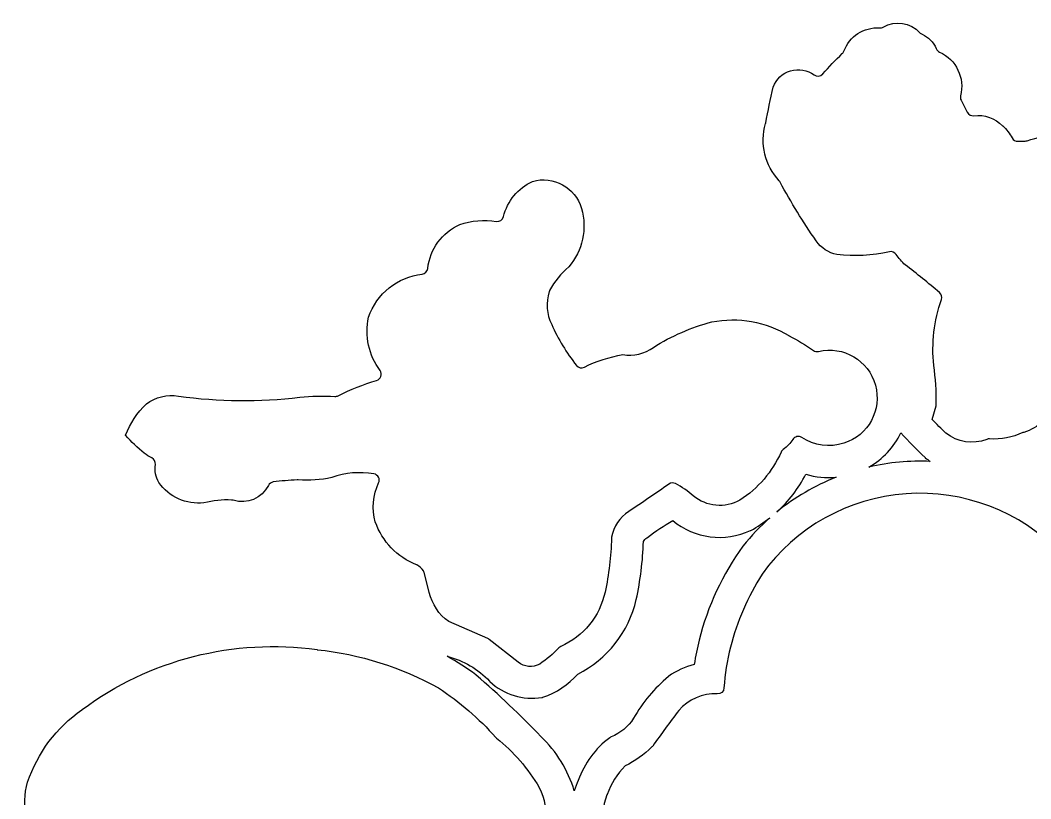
# Model space of a CAD drawing. Header units: millimetres. Extents: x -1956 to 3160, y -604 to 586.
# Drawn here: x 2463.1 to 2620.6, y -272.5 to -151.1 of the extents above; entities that cross this region are included whole.
import ezdxf

# ---------------------------------------------------------------- set-up
doc = ezdxf.new("R2010")
doc.units = ezdxf.units.MM
doc.header["$MEASUREMENT"] = 0
doc.layers.add('layer 2', color=7, linetype='Continuous')

msp = doc.modelspace()

# ---------------------------------------------------------------- linework, layer by layer
at = {"layer": 'layer 2', "color": 18, "lineweight": 30}
for points, knots in [([(2625.8367, -210.2875), (2628.9677, -211.2351), (2632.0213, -212.4232), (2634.9695, -213.8407), (2635.027, -213.8684), (2635.0818, -213.9015), (2635.133, -213.9396), (2641.1303, -218.4002), (2646.1369, -224.0607), (2649.8326, -230.5574), (2651.6823, -233.6125), (2653.9235, -236.4117), (2656.5001, -238.8848), (2656.5075, -238.8918), (2656.5147, -238.899), (2656.5219, -238.9063), (2657.8484, -240.2598), (2659.6956, -240.9708), (2661.5872, -240.8546), (2661.6171, -240.8527), (2661.647, -240.8523), (2661.6769, -240.8531), (2663.5179, -240.9025), (2665.2527, -239.9931), (2666.2594, -238.4509), (2667.2662, -236.9087), (2667.4082, -234.9706), (2666.6221, -233.3051), (2666.4665, -232.9756), (2666.5026, -232.5876), (2666.7163, -232.2925), (2666.93, -231.9974), (2667.2916, -231.8426), (2667.6532, -231.8878), (2667.6532, -231.8878), (2668.3002, -231.9699), (2668.3002, -231.9699), (2669.2705, -231.1712), (2670.0914, -230.2072), (2670.7253, -229.1221), (2671.5206, -227.3529), (2671.4966, -225.3232), (2670.6596, -223.5734), (2669.8227, -221.8235), (2668.2689, -220.5339), (2666.3924, -220.0426), (2666.0524, -219.9534), (2665.7842, -219.6918), (2665.6862, -219.3542), (2664.7382, -216.0954), (2661.4547, -214.1082), (2658.1296, -214.788), (2657.7637, -214.8627), (2657.3864, -214.7268), (2657.1517, -214.4363), (2655.5277, -212.4249), (2653.8348, -210.4703), (2652.0759, -208.5757), (2652.0626, -208.5613), (2652.0496, -208.5465), (2652.0371, -208.5313), (2649.6203, -205.5995), (2646.2653, -203.5957), (2642.5377, -202.8595), (2642.5108, -202.8542), (2642.484, -202.8477), (2642.4576, -202.8402), (2641.4747, -202.5603), (2640.6775, -201.8382), (2640.3012, -200.888), (2638.7634, -197.5129), (2636.9052, -194.2939), (2634.7513, -191.2744), (2634.5319, -190.9669), (2634.5047, -190.5616), (2634.6808, -190.2274), (2635.2017, -189.239), (2635.8262, -188.3086), (2636.5435, -187.452), (2637.7182, -185.7922), (2638.2227, -183.7515), (2637.9559, -181.7356), (2637.9019, -181.329), (2638.1025, -180.9303), (2638.4609, -180.7307), (2639.6165, -180.0876), (2640.6705, -179.2776), (2641.5893, -178.3265), (2641.8059, -178.1023), (2642.1149, -177.9919), (2642.4245, -178.028), (2644.8619, -178.3117), (2647.1643, -176.8564), (2647.9495, -174.5316), (2648.5898, -172.0919), (2647.2079, -169.5807), (2644.8023, -168.8222), (2644.7967, -168.8204), (2644.7911, -168.8185), (2644.7855, -168.8167), (2642.6894, -168.1134), (2640.4623, -167.8935), (2638.2693, -168.1737), (2638.1289, -168.1916), (2637.9862, -168.1795), (2637.8507, -168.1382), (2635.3156, -167.3647), (2632.6164, -167.3136), (2630.054, -167.9913), (2629.9907, -168.008), (2629.926, -168.0185), (2629.8606, -168.0226), (2626.5254, -168.2306), (2623.2295, -168.85), (2620.0465, -169.8673), (2619.9581, -169.8955), (2619.8663, -169.9113), (2619.7736, -169.9143), (2619.7736, -169.9143), (2618.6388, -169.95), (2618.6388, -169.95), (2618.2625, -169.962), (2617.9112, -169.7611), (2617.7302, -169.4309), (2617.3477, -168.7326), (2616.8544, -168.1011), (2616.2694, -167.561), (2616.2576, -167.5501), (2616.246, -167.5389), (2616.2347, -167.5274), (2615.064, -166.3373), (2613.4079, -165.7593), (2611.7511, -165.9639), (2611.3377, -166.0149), (2610.9358, -165.8038), (2610.7426, -165.4349), (2610.7426, -165.4349), (2609.7643, -163.5646), (2609.7643, -163.5646), (2609.6499, -163.3459), (2609.6205, -163.0925), (2609.6816, -162.8533), (2610.3882, -160.0861), (2609.0117, -157.2131), (2606.4099, -156.0353), (2606.1771, -155.9298), (2605.9935, -155.7391), (2605.8969, -155.5025), (2605.4837, -154.491), (2604.6873, -153.6848), (2603.6807, -153.2599), (2603.5501, -153.2048), (2603.4327, -153.1225), (2603.3363, -153.0185), (2601.8689, -151.4367), (2599.5073, -151.0748), (2597.6357, -152.1482), (2597.464, -152.2466), (2597.2668, -152.2918), (2597.0693, -152.2781), (2594.6164, -152.1088), (2592.3492, -153.5805), (2591.5095, -155.8914), (2591.4566, -156.0369), (2591.3705, -156.1681), (2591.2583, -156.2747), (2590.1923, -157.2869), (2589.1747, -158.3486), (2588.2087, -159.4566), (2587.8655, -159.8506), (2587.2759, -159.9131), (2586.857, -159.6009), (2585.8068, -158.8194), (2584.4484, -158.5816), (2583.1952, -158.96), (2581.942, -159.3384), (2580.9454, -160.2793), (2580.5033, -161.5114), (2580.0571, -163.361), (2579.6639, -165.2229), (2579.3243, -167.095), (2579.3184, -167.1276), (2579.3108, -167.16), (2579.3017, -167.1918), (2578.4004, -170.3413), (2579.2064, -173.73), (2581.4318, -176.1339), (2581.489, -176.1957), (2581.5382, -176.2645), (2581.5781, -176.3387), (2583.2729, -179.4832), (2585.1413, -182.5305), (2587.1751, -185.4671), (2587.9534, -186.5645), (2589.1103, -187.3337), (2590.4235, -187.6263), (2593.1557, -187.9289), (2595.9184, -187.778), (2598.6014, -187.1795), (2598.9998, -187.0905), (2599.4127, -187.2533), (2599.6437, -187.5899), (2600.0539, -188.1879), (2600.5319, -188.7361), (2601.0686, -189.2237), (2602.8913, -190.6034), (2604.6698, -192.0408), (2606.4012, -193.5335), (2606.7116, -193.801), (2606.8271, -194.2313), (2606.693, -194.6185), (2605.55, -197.9157), (2605.1456, -201.4224), (2605.5087, -204.8932), (2605.8034, -206.8995), (2605.9338, -208.9269), (2605.8987, -210.9545), (2605.8972, -211.0386), (2605.8852, -211.1221), (2605.8628, -211.2031), (2605.8628, -211.2031), (2605.2844, -213.3003), (2605.2844, -213.3003), (2605.9601, -214.0482), (2606.6688, -214.7655), (2607.4085, -215.4502), (2609.2051, -216.8979), (2611.6386, -217.2691), (2613.7841, -216.4204), (2613.9183, -216.3673), (2614.0625, -216.344), (2614.2066, -216.3519), (2615.995, -216.4501), (2617.7798, -216.1147), (2619.4103, -215.3736), (2619.4486, -215.3562), (2619.488, -215.3413), (2619.5282, -215.3288), (2621.7955, -214.6264), (2623.6538, -212.9908), (2624.6369, -210.8303), (2624.8441, -210.3746), (2625.3575, -210.1427), (2625.8367, -210.2875)], [0, 0, 0, 0, 0.01234568, 0.01234568, 0.01234568, 0.02469136, 0.02469136, 0.02469136, 0.03703704, 0.03703704, 0.03703704, 0.04938272, 0.04938272, 0.04938272, 0.0617284, 0.0617284, 0.0617284, 0.07407407, 0.07407407, 0.07407407, 0.08641975, 0.08641975, 0.08641975, 0.09876543, 0.09876543, 0.09876543, 0.11111111, 0.11111111, 0.11111111, 0.12345679, 0.12345679, 0.12345679, 0.13580247, 0.13580247, 0.13580247, 0.14814815, 0.14814815, 0.14814815, 0.16049383, 0.16049383, 0.16049383, 0.17283951, 0.17283951, 0.17283951, 0.18518519, 0.18518519, 0.18518519, 0.19753086, 0.19753086, 0.19753086, 0.20987654, 0.20987654, 0.20987654, 0.22222222, 0.22222222, 0.22222222, 0.2345679, 0.2345679, 0.2345679, 0.24691358, 0.24691358, 0.24691358, 0.25925926, 0.25925926, 0.25925926, 0.27160494, 0.27160494, 0.27160494, 0.28395062, 0.28395062, 0.28395062, 0.2962963, 0.2962963, 0.2962963, 0.30864198, 0.30864198, 0.30864198, 0.32098765, 0.32098765, 0.32098765, 0.33333333, 0.33333333, 0.33333333, 0.34567901, 0.34567901, 0.34567901, 0.35802469, 0.35802469, 0.35802469, 0.37037037, 0.37037037, 0.37037037, 0.38271605, 0.38271605, 0.38271605, 0.39506173, 0.39506173, 0.39506173, 0.40740741, 0.40740741, 0.40740741, 0.41975309, 0.41975309, 0.41975309, 0.43209877, 0.43209877, 0.43209877, 0.44444444, 0.44444444, 0.44444444, 0.45679012, 0.45679012, 0.45679012, 0.4691358, 0.4691358, 0.4691358, 0.48148148, 0.48148148, 0.48148148, 0.49382716, 0.49382716, 0.49382716, 0.50617284, 0.50617284, 0.50617284, 0.51851852, 0.51851852, 0.51851852, 0.5308642, 0.5308642, 0.5308642, 0.54320988, 0.54320988, 0.54320988, 0.55555556, 0.55555556, 0.55555556, 0.56790123, 0.56790123, 0.56790123, 0.58024691, 0.58024691, 0.58024691, 0.59259259, 0.59259259, 0.59259259, 0.60493827, 0.60493827, 0.60493827, 0.61728395, 0.61728395, 0.61728395, 0.62962963, 0.62962963, 0.62962963, 0.64197531, 0.64197531, 0.64197531, 0.65432099, 0.65432099, 0.65432099, 0.66666667, 0.66666667, 0.66666667, 0.67901235, 0.67901235, 0.67901235, 0.69135802, 0.69135802, 0.69135802, 0.7037037, 0.7037037, 0.7037037, 0.71604938, 0.71604938, 0.71604938, 0.72839506, 0.72839506, 0.72839506, 0.74074074, 0.74074074, 0.74074074, 0.75308642, 0.75308642, 0.75308642, 0.7654321, 0.7654321, 0.7654321, 0.77777778, 0.77777778, 0.77777778, 0.79012346, 0.79012346, 0.79012346, 0.80246914, 0.80246914, 0.80246914, 0.81481481, 0.81481481, 0.81481481, 0.82716049, 0.82716049, 0.82716049, 0.83950617, 0.83950617, 0.83950617, 0.85185185, 0.85185185, 0.85185185, 0.86419753, 0.86419753, 0.86419753, 0.87654321, 0.87654321, 0.87654321, 0.88888889, 0.88888889, 0.88888889, 0.90123457, 0.90123457, 0.90123457, 0.91358025, 0.91358025, 0.91358025, 0.92592593, 0.92592593, 0.92592593, 0.9382716, 0.9382716, 0.9382716, 0.95061728, 0.95061728, 0.95061728, 0.96296296, 0.96296296, 0.96296296, 0.97530864, 0.97530864, 0.97530864, 0.98765432, 0.98765432, 0.98765432, 1, 1, 1, 1]), ([(2484.1946, -220.3354), (2484.0678, -221.3074), (2484.2592, -222.2938), (2484.7406, -223.1477), (2486.3228, -225.4186), (2489.0206, -226.6379), (2491.7702, -226.3219), (2493.1791, -225.9688), (2494.6317, -225.8191), (2496.083, -225.8771), (2496.1723, -225.8807), (2496.2609, -225.8962), (2496.3461, -225.9234), (2498.4901, -226.6042), (2500.8086, -225.6242), (2501.8098, -223.6098), (2501.9591, -223.3097), (2502.2492, -223.1043), (2502.5818, -223.0629), (2503.8211, -222.9089), (2505.0656, -222.7995), (2506.3128, -222.735), (2506.3563, -222.7328), (2506.3999, -222.7334), (2506.4433, -222.7368), (2508.2025, -222.8759), (2509.972, -222.7601), (2511.698, -222.3927), (2513.7959, -221.6204), (2516.062, -221.4172), (2518.264, -221.8036), (2518.5701, -221.8569), (2518.834, -222.0497), (2518.9779, -222.3252), (2519.1218, -222.6006), (2519.1284, -222.9293), (2518.9974, -223.2111), (2518.1106, -225.1135), (2517.9257, -227.267), (2518.4761, -229.2925), (2519.5525, -232.3463), (2521.8946, -234.7841), (2524.9037, -235.9798), (2524.9199, -235.9862), (2524.9359, -235.993), (2524.9517, -236.0003), (2525.3804, -236.1972), (2525.7376, -236.5223), (2525.974, -236.9305), (2526.0194, -237.0088), (2526.0539, -237.093), (2526.0766, -237.1806), (2526.0766, -237.1806), (2526.8751, -240.2603), (2526.8751, -240.2603), (2526.8772, -240.2683), (2526.8791, -240.2762), (2526.881, -240.2842), (2527.3091, -242.1195), (2528.3917, -243.7343), (2529.9274, -244.8266), (2529.9274, -244.8266), (2536.0064, -247.4773), (2536.0064, -247.4773), (2536.0853, -247.5116), (2536.1593, -247.556), (2536.2268, -247.6094), (2536.2268, -247.6094), (2540.7176, -251.1586), (2540.7176, -251.1586), (2540.7176, -251.1586), (2540.7199, -251.1604), (2540.7199, -251.1604), (2540.7199, -251.1604), (2540.7222, -251.1622), (2540.7222, -251.1622), (2541.6891, -251.9351), (2543.0249, -252.0502), (2544.109, -251.4526), (2545.1769, -250.7132), (2546.17, -249.8715), (2547.0744, -248.9392), (2547.1633, -248.8476), (2547.269, -248.7738), (2547.3856, -248.7219), (2550.9071, -247.1538), (2553.4699, -244.0055), (2554.2874, -240.2383), (2554.8633, -237.4687), (2555.1978, -234.6548), (2555.2871, -231.8273), (2555.2885, -231.782), (2555.293, -231.7368), (2555.3006, -231.6921), (2555.5814, -230.0311), (2556.5513, -228.565), (2557.9695, -227.6559), (2560.0849, -226.2767), (2562.1736, -224.8573), (2564.2346, -223.3983), (2564.5388, -223.1829), (2564.9379, -223.1548), (2565.2695, -223.3251), (2566.2679, -223.8382), (2567.1985, -224.4742), (2568.0393, -225.218), (2570.0796, -226.9439), (2572.9772, -227.2138), (2575.2992, -225.891), (2578.121, -224.0681), (2580.3528, -221.4678), (2581.7256, -218.4018), (2581.798, -218.2401), (2581.9122, -218.1005), (2582.0563, -217.9973), (2582.6478, -217.5739), (2583.1539, -217.0427), (2583.5482, -216.4314), (2583.6923, -216.2076), (2583.9197, -216.0506), (2584.18, -215.9951), (2584.4402, -215.9396), (2584.7129, -215.9909), (2584.9358, -216.1364), (2586.8795, -217.4066), (2589.2895, -217.7358), (2591.5022, -217.0317), (2595.3093, -215.815), (2597.4776, -211.8166), (2596.4103, -207.9649), (2595.3431, -204.1132), (2591.4321, -201.7905), (2587.5417, -202.7068), (2587.2696, -202.7707), (2586.983, -202.7177), (2586.7517, -202.5609), (2585.5315, -201.7333), (2584.2697, -200.9692), (2582.971, -200.2714), (2582.9553, -200.263), (2582.9398, -200.2541), (2582.9245, -200.2449), (2579.3332, -198.0606), (2575.0582, -197.2972), (2570.9333, -198.1054), (2567.7101, -198.9495), (2564.6392, -200.2909), (2561.8298, -202.0823), (2560.4444, -203.0675), (2558.728, -203.4734), (2557.0479, -203.2142), (2554.9643, -203.5664), (2552.9447, -204.2243), (2551.0534, -205.1669), (2550.6307, -205.3778), (2550.1176, -205.2633), (2549.8239, -204.8934), (2548.2748, -202.9411), (2546.979, -200.7998), (2545.9678, -198.5219), (2545.1666, -196.9302), (2545.0229, -195.0861), (2545.5669, -193.3891), (2545.5874, -193.3251), (2545.6143, -193.2633), (2545.6473, -193.2047), (2546.4242, -191.8215), (2547.4264, -190.5769), (2548.612, -189.5226), (2550.7917, -187.0294), (2551.5444, -183.5975), (2550.6052, -180.4219), (2550.6052, -180.4219), (2550.6044, -180.4191), (2550.6044, -180.4191), (2550.6044, -180.4191), (2550.6036, -180.4164), (2550.6036, -180.4164), (2549.6537, -177.141), (2546.2369, -175.2527), (2542.961, -176.2006), (2540.7078, -177.2542), (2539.0533, -179.2688), (2538.4597, -181.6843), (2538.3363, -182.1871), (2537.8484, -182.5122), (2537.3367, -182.4339), (2535.4205, -182.1395), (2533.4622, -182.3148), (2531.6288, -182.9453), (2528.8755, -184.1717), (2526.9827, -186.7666), (2526.6591, -189.7633), (2526.609, -190.2277), (2526.2431, -190.5957), (2525.779, -190.6492), (2521.9294, -191.0923), (2518.6826, -193.7116), (2517.4398, -197.3819), (2516.8127, -200.2784), (2517.4575, -203.3027), (2519.2131, -205.6904), (2519.4068, -205.9531), (2519.4599, -206.2939), (2519.3554, -206.6031), (2519.2509, -206.9123), (2518.9994, -207.1517), (2518.6861, -207.2431), (2516.6211, -207.8423), (2514.6185, -208.6376), (2512.7052, -209.6186), (2512.5456, -209.7005), (2512.3668, -209.7379), (2512.1878, -209.7269), (2510.3626, -209.615), (2508.5316, -209.6558), (2506.7133, -209.8488), (2500.429, -210.6188), (2494.0691, -210.5568), (2487.8009, -209.665), (2487.7965, -209.6644), (2487.7921, -209.6638), (2487.7878, -209.6631), (2486.029, -209.3892), (2484.2347, -209.825), (2482.7982, -210.8761), (2481.3689, -212.2505), (2480.2653, -213.9263), (2479.5675, -215.7824), (2480.4568, -216.7965), (2481.4304, -217.7331), (2482.4782, -218.5824), (2482.8451, -218.8614), (2483.2372, -219.1054), (2483.6496, -219.3113), (2484.0308, -219.5014), (2484.2496, -219.9129), (2484.1946, -220.3354)], [0, 0, 0, 0, 0.01265823, 0.01265823, 0.01265823, 0.02531646, 0.02531646, 0.02531646, 0.03797468, 0.03797468, 0.03797468, 0.05063291, 0.05063291, 0.05063291, 0.06329114, 0.06329114, 0.06329114, 0.07594937, 0.07594937, 0.07594937, 0.08860759, 0.08860759, 0.08860759, 0.10126582, 0.10126582, 0.10126582, 0.11392405, 0.11392405, 0.11392405, 0.12658228, 0.12658228, 0.12658228, 0.13924051, 0.13924051, 0.13924051, 0.15189873, 0.15189873, 0.15189873, 0.16455696, 0.16455696, 0.16455696, 0.17721519, 0.17721519, 0.17721519, 0.18987342, 0.18987342, 0.18987342, 0.20253165, 0.20253165, 0.20253165, 0.21518987, 0.21518987, 0.21518987, 0.2278481, 0.2278481, 0.2278481, 0.24050633, 0.24050633, 0.24050633, 0.25316456, 0.25316456, 0.25316456, 0.26582278, 0.26582278, 0.26582278, 0.27848101, 0.27848101, 0.27848101, 0.29113924, 0.29113924, 0.29113924, 0.30379747, 0.30379747, 0.30379747, 0.3164557, 0.3164557, 0.3164557, 0.32911392, 0.32911392, 0.32911392, 0.34177215, 0.34177215, 0.34177215, 0.35443038, 0.35443038, 0.35443038, 0.36708861, 0.36708861, 0.36708861, 0.37974684, 0.37974684, 0.37974684, 0.39240506, 0.39240506, 0.39240506, 0.40506329, 0.40506329, 0.40506329, 0.41772152, 0.41772152, 0.41772152, 0.43037975, 0.43037975, 0.43037975, 0.44303797, 0.44303797, 0.44303797, 0.4556962, 0.4556962, 0.4556962, 0.46835443, 0.46835443, 0.46835443, 0.48101266, 0.48101266, 0.48101266, 0.49367089, 0.49367089, 0.49367089, 0.50632911, 0.50632911, 0.50632911, 0.51898734, 0.51898734, 0.51898734, 0.53164557, 0.53164557, 0.53164557, 0.5443038, 0.5443038, 0.5443038, 0.55696203, 0.55696203, 0.55696203, 0.56962025, 0.56962025, 0.56962025, 0.58227848, 0.58227848, 0.58227848, 0.59493671, 0.59493671, 0.59493671, 0.60759494, 0.60759494, 0.60759494, 0.62025316, 0.62025316, 0.62025316, 0.63291139, 0.63291139, 0.63291139, 0.64556962, 0.64556962, 0.64556962, 0.65822785, 0.65822785, 0.65822785, 0.67088608, 0.67088608, 0.67088608, 0.6835443, 0.6835443, 0.6835443, 0.69620253, 0.69620253, 0.69620253, 0.70886076, 0.70886076, 0.70886076, 0.72151899, 0.72151899, 0.72151899, 0.73417722, 0.73417722, 0.73417722, 0.74683544, 0.74683544, 0.74683544, 0.75949367, 0.75949367, 0.75949367, 0.7721519, 0.7721519, 0.7721519, 0.78481013, 0.78481013, 0.78481013, 0.79746835, 0.79746835, 0.79746835, 0.81012658, 0.81012658, 0.81012658, 0.82278481, 0.82278481, 0.82278481, 0.83544304, 0.83544304, 0.83544304, 0.84810127, 0.84810127, 0.84810127, 0.86075949, 0.86075949, 0.86075949, 0.87341772, 0.87341772, 0.87341772, 0.88607595, 0.88607595, 0.88607595, 0.89873418, 0.89873418, 0.89873418, 0.91139241, 0.91139241, 0.91139241, 0.92405063, 0.92405063, 0.92405063, 0.93670886, 0.93670886, 0.93670886, 0.94936709, 0.94936709, 0.94936709, 0.96202532, 0.96202532, 0.96202532, 0.97468354, 0.97468354, 0.97468354, 0.98734177, 0.98734177, 0.98734177, 1, 1, 1, 1]), ([(2595.408, -220.7345), (2598.5357, -220.0138), (2601.7478, -219.7224), (2604.9541, -219.8681), (2604.6917, -219.683), (2604.4376, -219.4864), (2604.1926, -219.2789), (2604.182, -219.2699), (2604.1716, -219.2607), (2604.1614, -219.2513), (2602.8436, -218.0373), (2601.588, -216.7574), (2600.3996, -215.4166), (2599.3043, -217.6475), (2597.565, -219.5001), (2595.408, -220.7345)], [0, 0, 0, 0, 0.2, 0.2, 0.2, 0.4, 0.4, 0.4, 0.6, 0.6, 0.6, 0.8, 0.8, 0.8, 1, 1, 1, 1]), ([(2581.0605, -227.7393), (2583.8404, -225.4825), (2586.9479, -223.6607), (2590.2748, -222.3369), (2588.6937, -222.477), (2587.0998, -222.3195), (2585.5766, -221.8727), (2584.4329, -224.0814), (2582.9031, -226.0685), (2581.0605, -227.7393)], [0, 0, 0, 0, 0.33333333, 0.33333333, 0.33333333, 0.66666667, 0.66666667, 0.66666667, 1, 1, 1, 1]), ([(2573.8273, -248.8406), (2573.2782, -250.9126), (2572.9394, -253.0343), (2572.8161, -255.1743), (2572.7847, -255.7243), (2572.3128, -256.1452), (2571.7627, -256.1152), (2569.4778, -255.9896), (2567.2668, -256.9361), (2565.7819, -258.6772), (2564.3946, -260.5082), (2563.0361, -262.3607), (2561.7067, -264.2341), (2561.6714, -264.2839), (2561.6316, -264.3303), (2561.5878, -264.3728), (2560.3591, -265.5661), (2558.9569, -266.5673), (2557.4295, -267.3422), (2556.167, -268.5931), (2555.2018, -270.1109), (2554.6049, -271.785), (2554.5969, -271.8072), (2554.5882, -271.8291), (2554.5787, -271.8507), (2553.0441, -275.3546), (2554.4862, -279.4444), (2557.8837, -281.2021), (2557.8866, -281.2035), (2557.8894, -281.205), (2557.8922, -281.2065), (2562.6088, -283.7075), (2567.8122, -285.1488), (2573.1434, -285.4302), (2573.4331, -285.4452), (2573.702, -285.5855), (2573.8802, -285.8144), (2574.0583, -286.0434), (2574.1279, -286.3401), (2574.0713, -286.6247), (2573.2139, -290.919), (2573.7763, -295.3732), (2575.6759, -299.3189), (2575.6852, -299.3382), (2575.6938, -299.3577), (2575.7019, -299.3775), (2577.287, -303.2919), (2581.0849, -305.851), (2585.308, -305.8443), (2587.9031, -305.5763), (2590.2133, -304.0888), (2591.5291, -301.8362), (2593.104, -299.0735), (2595.4585, -296.8343), (2598.2963, -295.3991), (2598.3056, -295.3945), (2598.3149, -295.3899), (2598.3243, -295.3856), (2601.3558, -293.9682), (2603.2875, -290.9228), (2603.2734, -287.5763), (2603.271, -287.0432), (2603.6885, -286.602), (2604.2209, -286.5737), (2608.9242, -286.3264), (2613.5246, -285.1137), (2617.7383, -283.0096), (2617.7436, -283.007), (2617.7489, -283.0044), (2617.7542, -283.0019), (2628.3689, -277.9311), (2635.1166, -267.2183), (2635.0902, -255.4546), (2634.6988, -247.3523), (2631.177, -239.724), (2625.2607, -234.1744), (2625.2479, -234.1624), (2625.2354, -234.15), (2625.2232, -234.1373), (2618.9811, -227.6404), (2610.1723, -224.2571), (2601.186, -224.9048), (2592.1997, -225.5526), (2583.9995, -230.1194), (2578.7537, -237.4443), (2576.5335, -240.9645), (2574.8723, -244.8063), (2573.8288, -248.8352), (2573.8288, -248.8352), (2573.8281, -248.8379), (2573.8281, -248.8379)], [0, 0, 0, 0, 0.03333333, 0.03333333, 0.03333333, 0.06666667, 0.06666667, 0.06666667, 0.1, 0.1, 0.1, 0.13333333, 0.13333333, 0.13333333, 0.16666667, 0.16666667, 0.16666667, 0.2, 0.2, 0.2, 0.23333333, 0.23333333, 0.23333333, 0.26666667, 0.26666667, 0.26666667, 0.3, 0.3, 0.3, 0.33333333, 0.33333333, 0.33333333, 0.36666667, 0.36666667, 0.36666667, 0.4, 0.4, 0.4, 0.43333333, 0.43333333, 0.43333333, 0.46666667, 0.46666667, 0.46666667, 0.5, 0.5, 0.5, 0.53333333, 0.53333333, 0.53333333, 0.56666667, 0.56666667, 0.56666667, 0.6, 0.6, 0.6, 0.63333333, 0.63333333, 0.63333333, 0.66666667, 0.66666667, 0.66666667, 0.7, 0.7, 0.7, 0.73333333, 0.73333333, 0.73333333, 0.76666667, 0.76666667, 0.76666667, 0.8, 0.8, 0.8, 0.83333333, 0.83333333, 0.83333333, 0.86666667, 0.86666667, 0.86666667, 0.9, 0.9, 0.9, 0.93333333, 0.93333333, 0.93333333, 0.96666667, 0.96666667, 0.96666667, 1, 1, 1, 1]), ([(2549.4827, -271.2139), (2549.6516, -270.6564), (2549.8603, -270.1117), (2550.1071, -269.5841), (2551.0572, -266.939), (2552.7604, -264.628), (2555.005, -262.9366), (2555.0766, -262.8826), (2555.1553, -262.8385), (2555.2387, -262.8055), (2556.6797, -262.2349), (2557.9007, -261.2205), (2558.7251, -259.9082), (2560.1385, -257.4363), (2561.9788, -255.2334), (2564.1595, -253.4025), (2564.1749, -253.3896), (2564.1908, -253.3771), (2564.207, -253.365), (2565.3914, -252.4871), (2566.7414, -251.8573), (2568.1751, -251.5135), (2568.3693, -250.2345), (2568.6293, -248.9662), (2568.954, -247.7139), (2570.2711, -242.4364), (2572.5881, -237.4584), (2575.7773, -233.0521), (2575.7874, -233.0382), (2575.7978, -233.0246), (2575.8086, -233.0112), (2577.0684, -231.4471), (2578.4595, -229.993), (2579.9661, -228.6651), (2579.0367, -229.3982), (2578.0464, -230.051), (2577.0063, -230.6162), (2576.9874, -230.6265), (2576.9682, -230.6362), (2576.9486, -230.6452), (2572.9439, -232.499), (2568.2259, -231.8838), (2564.8267, -229.0696), (2563.459, -229.8537), (2562.1509, -230.737), (2560.9126, -231.7128), (2560.8787, -231.7395), (2560.8429, -231.7641), (2560.8058, -231.7863), (2560.5812, -231.9201), (2560.3963, -232.1111), (2560.2697, -232.3399), (2560.1645, -235.3866), (2559.7898, -238.4185), (2559.1502, -241.3992), (2559.1492, -241.4038), (2559.1482, -241.4084), (2559.1471, -241.413), (2557.9918, -246.4496), (2554.6417, -250.7084), (2550.0208, -253.0209), (2548.5639, -254.6833), (2546.6888, -255.9273), (2544.5909, -256.6238), (2544.5406, -256.6405), (2544.489, -256.6532), (2544.4366, -256.6617), (2541.4952, -257.1411), (2538.4964, -256.2188), (2536.331, -254.1712), (2536.3164, -254.1574), (2536.3023, -254.1432), (2536.2885, -254.1286), (2534.5053, -252.2263), (2532.2151, -250.8761), (2529.6871, -250.2376), (2531.2304, -251.1061), (2532.7159, -252.0738), (2534.1341, -253.1343), (2534.1525, -253.1481), (2534.1705, -253.1625), (2534.1879, -253.1775), (2537.7052, -256.2075), (2541.079, -259.4007), (2544.2977, -262.7461), (2546.7259, -265.0748), (2548.5122, -267.9925), (2549.4827, -271.2139)], [0, 0, 0, 0, 0.03448276, 0.03448276, 0.03448276, 0.06896552, 0.06896552, 0.06896552, 0.10344828, 0.10344828, 0.10344828, 0.13793103, 0.13793103, 0.13793103, 0.17241379, 0.17241379, 0.17241379, 0.20689655, 0.20689655, 0.20689655, 0.24137931, 0.24137931, 0.24137931, 0.27586207, 0.27586207, 0.27586207, 0.31034483, 0.31034483, 0.31034483, 0.34482759, 0.34482759, 0.34482759, 0.37931034, 0.37931034, 0.37931034, 0.4137931, 0.4137931, 0.4137931, 0.44827586, 0.44827586, 0.44827586, 0.48275862, 0.48275862, 0.48275862, 0.51724138, 0.51724138, 0.51724138, 0.55172414, 0.55172414, 0.55172414, 0.5862069, 0.5862069, 0.5862069, 0.62068966, 0.62068966, 0.62068966, 0.65517241, 0.65517241, 0.65517241, 0.68965517, 0.68965517, 0.68965517, 0.72413793, 0.72413793, 0.72413793, 0.75862069, 0.75862069, 0.75862069, 0.79310345, 0.79310345, 0.79310345, 0.82758621, 0.82758621, 0.82758621, 0.86206897, 0.86206897, 0.86206897, 0.89655172, 0.89655172, 0.89655172, 0.93103448, 0.93103448, 0.93103448, 0.96551724, 0.96551724, 0.96551724, 1, 1, 1, 1]), ([(2536.4089, -283.1448), (2538.6472, -283.3985), (2540.8921, -282.7436), (2542.642, -281.3251), (2545.2528, -278.4053), (2545.7981, -274.1841), (2544.0098, -270.6994), (2542.2899, -267.7424), (2540.039, -265.1297), (2537.3688, -262.9915), (2537.3256, -262.957), (2537.2854, -262.9189), (2537.2485, -262.8777), (2534.6195, -259.9387), (2531.6216, -257.3533), (2528.3279, -255.1852), (2522.4932, -251.9473), (2516.0698, -249.9154), (2509.4343, -249.2098), (2509.4233, -249.2087), (2509.4123, -249.2073), (2509.4013, -249.2058), (2496.4312, -247.3906), (2483.2763, -250.7459), (2472.7647, -258.5576), (2472.7579, -258.5627), (2472.751, -258.5677), (2472.744, -258.5726), (2468.8, -261.3502), (2465.8399, -265.3045), (2464.2879, -269.8719), (2463.1348, -273.5459), (2464.3114, -277.5489), (2467.2725, -280.0104), (2470.2299, -281.8513), (2474.0193, -281.6475), (2476.7588, -279.4957), (2477.0037, -279.303), (2477.3244, -279.2356), (2477.6262, -279.3135), (2477.9279, -279.3913), (2478.1769, -279.6075), (2478.298, -279.8945), (2478.298, -279.8945), (2479.6394, -283.0832), (2479.6394, -283.0832), (2479.641, -283.0871), (2479.6426, -283.0909), (2479.6442, -283.0948), (2479.9862, -283.937), (2480.0564, -284.8656), (2479.8451, -285.7497), (2479.208, -288.5682), (2479.0467, -291.4726), (2479.3682, -294.3443), (2479.4014, -294.6378), (2479.3029, -294.931), (2479.0992, -295.1451), (2478.8956, -295.3591), (2478.6059, -295.472), (2478.311, -295.4535), (2474.9818, -295.2433), (2471.9769, -297.4292), (2471.1586, -300.6631), (2470.8279, -303.2719), (2471.1329, -305.9207), (2472.0481, -308.386), (2472.1868, -308.7593), (2472.0903, -309.1798), (2471.803, -309.4556), (2470.4141, -310.7953), (2469.9104, -312.8095), (2470.5052, -314.6453), (2471.1001, -316.4811), (2472.663, -317.8133), (2474.5736, -318.0838), (2474.7562, -318.1102), (2474.928, -318.1866), (2475.0699, -318.3045), (2477.2098, -320.0822), (2479.9386, -320.9891), (2482.7169, -320.8443), (2485.5224, -320.4113), (2488.2477, -319.566), (2490.8058, -318.3353), (2490.8467, -318.3156), (2490.8888, -318.2988), (2490.9319, -318.2848), (2492.4956, -317.7796), (2493.9752, -317.0455), (2495.3232, -316.1057), (2495.3295, -316.1014), (2495.3359, -316.0971), (2495.3422, -316.0928), (2498.6654, -313.8875), (2501.1318, -310.6129), (2502.3321, -306.8095), (2502.3356, -306.7984), (2502.3393, -306.7874), (2502.3432, -306.7765), (2502.7201, -305.7124), (2502.6862, -304.5466), (2502.2477, -303.5063), (2502.1369, -303.2438), (2502.1436, -302.9462), (2502.2659, -302.6888), (2502.5253, -302.1428), (2502.7282, -301.5718), (2502.8717, -300.9846), (2502.942, -300.6958), (2503.1371, -300.4534), (2503.4041, -300.323), (2503.6711, -300.1926), (2503.984, -300.1885), (2504.2549, -300.3106), (2505.4837, -300.8658), (2506.654, -301.543), (2507.7477, -302.3317), (2507.7824, -302.3567), (2507.8154, -302.3839), (2507.8465, -302.4131), (2509.9776, -304.4098), (2512.0457, -306.4729), (2514.0475, -308.5991), (2515.6484, -310.0146), (2517.7398, -310.7442), (2519.8737, -310.6304), (2519.9197, -310.628), (2519.9659, -310.6287), (2520.0118, -310.6326), (2522.4947, -310.8437), (2524.8899, -309.6712), (2526.2437, -307.5792), (2526.3626, -307.3956), (2526.5385, -307.256), (2526.7444, -307.1818), (2526.9922, -307.0926), (2527.1839, -306.8928), (2527.2626, -306.6414), (2527.2946, -306.5393), (2527.3428, -306.4429), (2527.4054, -306.3561), (2527.9334, -305.6229), (2528.3794, -304.8342), (2528.7354, -304.0038), (2529.4816, -301.6711), (2530.0684, -299.2907), (2530.4919, -296.8784), (2530.5559, -296.5136), (2530.8167, -296.2139), (2531.169, -296.0999), (2533.2685, -295.4204), (2535.0829, -294.0654), (2536.3298, -292.2447), (2537.6976, -289.8536), (2537.3852, -286.8588), (2535.5501, -284.8043), (2535.273, -284.4967), (2535.2146, -284.0499), (2535.4033, -283.6813), (2535.592, -283.3128), (2535.9973, -283.0999), (2536.4089, -283.1448)], [0, 0, 0, 0, 0.01851852, 0.01851852, 0.01851852, 0.03703704, 0.03703704, 0.03703704, 0.05555556, 0.05555556, 0.05555556, 0.07407407, 0.07407407, 0.07407407, 0.09259259, 0.09259259, 0.09259259, 0.11111111, 0.11111111, 0.11111111, 0.12962963, 0.12962963, 0.12962963, 0.14814815, 0.14814815, 0.14814815, 0.16666667, 0.16666667, 0.16666667, 0.18518519, 0.18518519, 0.18518519, 0.2037037, 0.2037037, 0.2037037, 0.22222222, 0.22222222, 0.22222222, 0.24074074, 0.24074074, 0.24074074, 0.25925926, 0.25925926, 0.25925926, 0.27777778, 0.27777778, 0.27777778, 0.2962963, 0.2962963, 0.2962963, 0.31481481, 0.31481481, 0.31481481, 0.33333333, 0.33333333, 0.33333333, 0.35185185, 0.35185185, 0.35185185, 0.37037037, 0.37037037, 0.37037037, 0.38888889, 0.38888889, 0.38888889, 0.40740741, 0.40740741, 0.40740741, 0.42592593, 0.42592593, 0.42592593, 0.44444444, 0.44444444, 0.44444444, 0.46296296, 0.46296296, 0.46296296, 0.48148148, 0.48148148, 0.48148148, 0.5, 0.5, 0.5, 0.51851852, 0.51851852, 0.51851852, 0.53703704, 0.53703704, 0.53703704, 0.55555556, 0.55555556, 0.55555556, 0.57407407, 0.57407407, 0.57407407, 0.59259259, 0.59259259, 0.59259259, 0.61111111, 0.61111111, 0.61111111, 0.62962963, 0.62962963, 0.62962963, 0.64814815, 0.64814815, 0.64814815, 0.66666667, 0.66666667, 0.66666667, 0.68518519, 0.68518519, 0.68518519, 0.7037037, 0.7037037, 0.7037037, 0.72222222, 0.72222222, 0.72222222, 0.74074074, 0.74074074, 0.74074074, 0.75925926, 0.75925926, 0.75925926, 0.77777778, 0.77777778, 0.77777778, 0.7962963, 0.7962963, 0.7962963, 0.81481481, 0.81481481, 0.81481481, 0.83333333, 0.83333333, 0.83333333, 0.85185185, 0.85185185, 0.85185185, 0.87037037, 0.87037037, 0.87037037, 0.88888889, 0.88888889, 0.88888889, 0.90740741, 0.90740741, 0.90740741, 0.92592593, 0.92592593, 0.92592593, 0.94444444, 0.94444444, 0.94444444, 0.96296296, 0.96296296, 0.96296296, 0.98148148, 0.98148148, 0.98148148, 1, 1, 1, 1])]:
    msp.add_open_spline(points, degree=3, knots=knots, dxfattribs=at)

doc.saveas('drawing.dxf')
